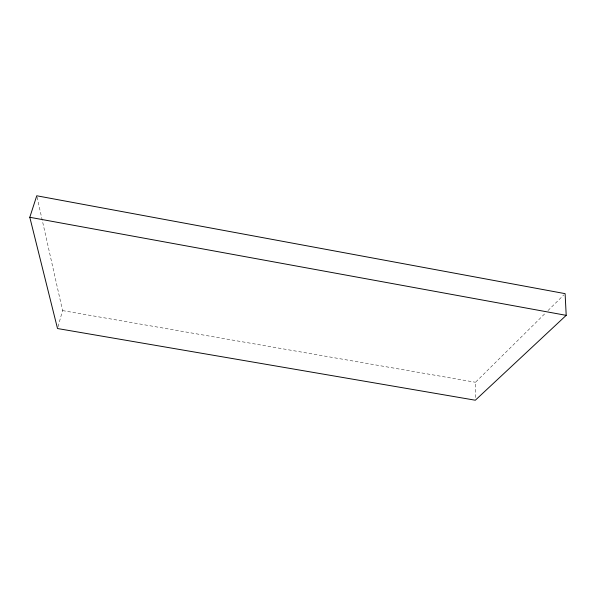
<?xml version="1.0" encoding="UTF-8"?>
<svg xmlns="http://www.w3.org/2000/svg" width="596" height="596" viewBox="0 0 596 596"><rect width="100%" height="100%" fill="white"/><g stroke="black" fill="none" stroke-linecap="round" stroke-linejoin="round"><path stroke-width="0.45" stroke-dasharray="2.98 2.23" d="M475.347 397.525L475.489 382.267L545.347 313.198M57.991 326.817L62.565 310.59L36.751 195.779M547.977 310.59L563.794 294.953M62.565 310.59L475.489 382.267"/><path stroke-width="0.89" d="M29.8 217.287L36.751 195.779L565.112 293.649L566.2 315.351L475.325 400.221L57.514 328.53L29.8 217.287L566.2 315.351"/></g></svg>
